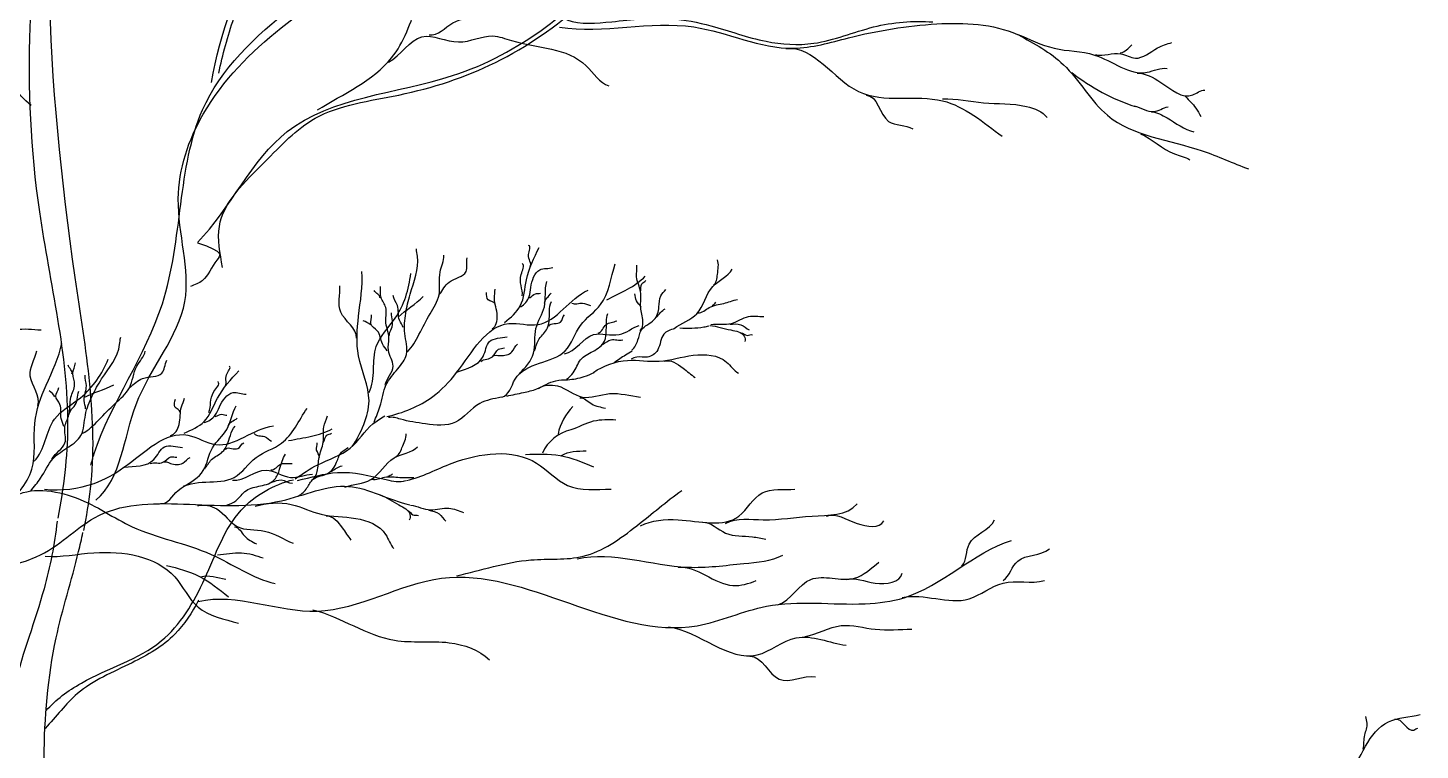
# Model space of a CAD drawing. Header units: millimetres. Extents: x 87938 to 265635, y 330093 to 434310.
# Drawn here: x 161195 to 164204, y 339332 to 340892 of the extents above; entities that cross this region are included whole.
import ezdxf

# ---------------------------------------------------------------- set-up
doc = ezdxf.new("R2010")
doc.units = ezdxf.units.MM

# ---------------------------------------------------------------- blocks, each defined once
blk = doc.blocks.new('A$C5F7D3421')
for centre, radius, start, end in [((7339.6, 11289.8), 592.8, 231.7124, 251.8629), ((5647.9, 9750.1), 160, 135.3492, 168.1148), ((5554.1, 9680.6), 117.7, 102.7934, 156.1906)]:
    blk.add_arc(centre, radius, start, end)
for points, knots in [([(4050.5, 9540.7), (4067.2, 9628.3), (4103.7, 9918.9), (3981.1, 10399.3), (3958.4, 10893.4), (3995.7, 11308.2), (4049, 11693.7), (4232.8, 12011.8), (4139.7, 12342.6), (4089.9, 12611.8), (4291.8, 12776), (4512.4, 12835.6), (4639, 13047.8), (4498.7, 13214), (4624.3, 13286.4), (4680.9, 13299.8)], [0.1620426, 0.1620426, 0.1620426, 0.1620426, 0.2135281, 0.3309947, 0.4331658, 0.4991803, 0.5723292, 0.6554691, 0.709147, 0.761061, 0.796672, 0.846906, 0.8892534, 0.9322249, 0.9658864, 0.9658864, 0.9658864, 0.9658864]), ([(4124.6, 9505.7), (4132.5, 9545.5), (4174.3, 9782.5), (4030.3, 10581.2), (3977.4, 11535.6), (4175.3, 12265.7), (4111.2, 12639.8), (4276.2, 12726.6), (4327.6, 12765.8)], [0.1546887, 0.1546887, 0.1546887, 0.1546887, 0.1781724, 0.2945806, 0.6100233, 0.701608, 0.7600718, 0.7974916, 0.7974916, 0.7974916, 0.7974916]), ([(4144.7, 9693.2), (4147.8, 9704.5), (4195.4, 9864.7), (4422.4, 10166.7), (4373.5, 10863.2), (5079.7, 11186.9), (5327.7, 11640.8), (5511.2, 11753.2)], [0.1369329, 0.1369329, 0.1369329, 0.1369329, 0.1438395, 0.2359644, 0.347368, 0.5096642, 0.6342335, 0.6342335, 0.6342335, 0.6342335]), ([(4492.6, 10796.2), (4517.9, 10938.7), (4603.3, 11195.2), (4868.4, 11438.7), (4822.8, 11559.8)], [0.2299125, 0.2299125, 0.2299125, 0.2299125, 0.3148362, 0.3897313, 0.3897313, 0.3897313, 0.3897313]), ([(4513.5, 10822.5), (4524.7, 10876.2), (4572.9, 11054.3), (4664.1, 11226.6), (4763, 11322), (4800.4, 11399.6)], [0.22797, 0.22797, 0.22797, 0.22797, 0.2597158, 0.334455, 0.3375308, 0.3375308, 0.3375308, 0.3375308]), ([(3972.5, 10729.9), (3888.2, 10796.5), (3851.3, 10993.9), (3734.7, 11062.2), (3648.7, 11121.4), (3614, 11148.3)], [0, 0, 0, 0, 0.062152, 0.0969633, 0.1223584, 0.1223584, 0.1223584, 0.1223584]), ([(4452.4, 10334), (4533.8, 10308), (4498.3, 10283.9), (4479.8, 10225.7), (4444.4, 10212.8), (4431.9, 10208.7)], [0, 0, 0, 0, 0.01012219, 0.02407821, 0.03147399, 0.03147399, 0.03147399, 0.03147399]), ([(3544.1, 9318), (3603.9, 9408.1), (3951.1, 9343.4), (4225.3, 9652.3), (4587.4, 9521.6), (4884.3, 9666.4), (5004.2, 9591.9), (5064.4, 9579.7)], [0.366855, 0.366855, 0.366855, 0.366855, 0.811867, 1.014188, 1.555501, 1.752925, 1.937335, 1.937335, 1.937335, 1.937335]), ([(4015.8, 8986.4), (4043.2, 9017.7), (4154.9, 9099.2), (4355.8, 9153.4), (4482.4, 9365.7), (4546.6, 9565.9), (4672.3, 9638.4), (4728.9, 9651.7)], [0.7724831, 0.7724831, 0.7724831, 0.7724831, 0.796672, 0.846906, 0.8892534, 0.9322249, 0.9658864, 0.9658864, 0.9658864, 0.9658864]), ([(4455.3, 9304.5), (4436.4, 9269.4), (4387.7, 9191.6), (4255.6, 9116.4), (4107.5, 9055.7), (4045.6, 8969.3), (4012.7, 8935.1), (4012.6, 8935)], [0, 0, 0, 0, 0.1195495, 0.2675528, 0.4483084, 0.5854468, 0.5857009, 0.5857009, 0.5857009, 0.5857009])]:
    blk.add_open_spline(points, degree=3, knots=knots)
for points, start_tangent, end_tangent in [([(4159.4, 9592.3), (4275.5, 9868.6), (4415.8, 10165), (4397, 10460.7), (4469.1, 10705), (4693.6, 10953.4), (4966, 11161.6), (5142.3, 11345.9), (5318.5, 11550.1), (5406.7, 11658.3), (5515, 11734.4), (5839.5, 11810.5), (5991.8, 11850.5)], (0.757135, 0.653258), (0.999941, 0.010876)), ([(4798, 10716.7), (5011.9, 10867.1), (5085.7, 11027), (5177.8, 11226.9), (5281.4, 11312.9), (5471.3, 11600.5), (5598.2, 11699)], (0.848705, 0.528867), (0.723653, 0.690164)), ([(4452.3, 10335.1), (4711.1, 10654.6), (5187.3, 10815.9), (5690.3, 11171.4), (6219.1, 11534.8), (6354.8, 11494.2), (6601.2, 11459.5)], (0.698248, 0.715856), (0.997191, -0.074907)), ([(5119.7, 10932.8), (5188, 10967.5), (5260.8, 10989.9), (5389.1, 11078.3), (5468.9, 11170.1)], (0.994139, -0.108105), (0.786942, 0.617027)), ([(5495.7, 10955.4), (5883.2, 10955.9), (6169.9, 10894.5), (6328.8, 10924.5), (6583, 10964.7), (6815.9, 10934)], (0.987473, -0.157787), (0.915094, -0.40324)), ([(5516.5, 10976.7), (5646, 10970.9), (5817.9, 10979.6), (5932.1, 10959.2), (6090.8, 10914.5), (6228.5, 10908.9), (6401, 10955.8), (6572, 10970.3)], (0.941704, -0.336444), (0.996716, -0.080977)), ([(5002.7, 10854.5), (5099, 10927.7), (5204.7, 10912.6), (5303.5, 10930), (5357.5, 10916.6), (5572.7, 10844.1), (5638.1, 10786)], (0.892474, 0.451099), (0.955085, -0.29633)), ([(6813.3, 10935.1), (6921.2, 10894.5), (7037.9, 10875), (7189.3, 10825.4), (7247.4, 10836.5)], (0.940719, -0.339186), (0.985512, -0.169608)), ([(6818.3, 10933.4), (6948.1, 10847.2), (7074.9, 10701.4), (7347.6, 10599.2), (7481.5, 10546.8)], (0.875737, -0.482789), (0.937937, -0.346805)), ([(6147.8, 10893.7), (6357.6, 10770), (6599.7, 10743.1), (6771.8, 10640.9)], (0.993156, 0.116794), (0.807918, -0.589295)), ([(7040.5, 10876.4), (7113.3, 10878.7), (7155.5, 10866.1), (7219, 10895.3), (7260.9, 10911.2)], (0.964772, -0.263086), (0.963236, 0.268656)), ([(7112, 10881.3), (7145.2, 10904.2)], (0.986038, 0.166518), (0.703094, 0.711097)), ([(7160.3, 10823.2), (7228.8, 10796.1), (7320.8, 10760), (7355.5, 10773.6)], (0.999815, -0.019238), (0.996875, -0.078994)), ([(6379.1, 10759.2), (6443.7, 10684), (6513.6, 10662.5)], (0.999861, 0.016657), (0.836816, -0.547485)), ([(6599.7, 10748.5), (6718, 10737.7), (6841.8, 10727), (6900.9, 10694.7)], (0.99866, 0.051758), (0.585661, -0.810556)), ([(7152, 10728.9), (7208.2, 10712.1), (7249.7, 10726)], (0.962208, -0.272314), (0.98314, 0.182855)), ([(7201.7, 10711.8), (7246.6, 10694.1), (7324.2, 10653.4)], (0.998029, -0.062749), (0.965351, -0.260955)), ([(7169.7, 10648.3), (7267.9, 10590.6), (7312, 10573.6)], (0.919041, -0.394162), (0.844607, -0.535387)), ([(4961.4, 9817.6), (4978.1, 9861.8), (4996.4, 9925.7), (5029.9, 9971.3), (5054.2, 10012.4), (5049.7, 10073.2), (5052.7, 10131), (5064.8, 10185.8), (5086.2, 10295.4), (5083.1, 10316.6)], (0.342034, 0.939687), (0, 1)), ([(5410.7, 10264.9), (5406.3, 10300.3), (5406.3, 10326.5)], (0.545181, 0.838318), (-0.957846, 0.287281)), ([(5057.3, 10020), (5090.7, 10070.2), (5122.7, 10129.6), (5148.6, 10184.3), (5151.6, 10249.7), (5162.3, 10298.4)], (0.721391, 0.692528), (-0.073914, 0.997265)), ([(5150.2, 10185.8), (5177.5, 10220.8), (5226.2, 10251.2), (5229.3, 10290.8)], (0.569705, 0.82185), (0.138227, 0.990401)), ([(5329.9, 9889.9), (5367.7, 9940.9), (5512, 10023), (5556.4, 10096.3), (5614.2, 10156.2), (5656.3, 10273.8)], (0.983822, 0.179149), (0.307988, 0.95139)), ([(5388.3, 10181), (5385.1, 10243.1), (5388.3, 10274.2)], (0.112322, 0.993672), (-0.846382, 0.532576)), ([(5939.3, 10211.8), (5951, 10243.3), (5951, 10285.5)], (0.817702, 0.575642), (-0.315976, 0.948767)), ([(4898.5, 9746.9), (4946.6, 9879.1), (4916.5, 10008.4), (4916.5, 10122.6), (4925.6, 10251.8)], (0.522515, 0.85263), (-0.084635, 0.996412)), ([(4946.6, 9903.2), (4967.7, 10035.4), (5021.8, 10116.6), (5066.9, 10245.8)], (0.464694, 0.885471), (0.106279, 0.994336)), ([(5383.4, 10149.9), (5408, 10179.3), (5412.9, 10205.5), (5439.1, 10256.2), (5476.6, 10262.7)], (0.893798, 0.448471), (0.967011, 0.254733)), ([(5631.9, 10169.5), (5691.9, 10200.6), (5742.9, 10238.3)], (0.87421, 0.485548), (0.69396, 0.720013)), ([(5728, 10080.5), (5736.2, 10107.6), (5729.8, 10148.4), (5728.9, 10193.6), (5718, 10236.2), (5718.9, 10269.7)], (0.76581, 0.643066), (-0.037069, 0.999313)), ([(5825.9, 10087.5), (5891.3, 10129.8), (5937.5, 10208.6), (5993.3, 10258.6)], (0.796112, 0.60515), (0.491849, 0.87068)), ([(4910.6, 10059.4), (4865.4, 10134.6), (4862.4, 10209.8)], (0.059701, 0.998216), (-0.066096, 0.997813)), ([(4978.1, 10175.2), (4961.4, 10196.5)], (0.33789, 0.941186), (-0.387672, 0.921797)), ([(4993.3, 9924.1), (5016.1, 9978.9), (5002.5, 10024.5), (5004, 10059.5), (4994.9, 10109.7), (4994.9, 10147.7), (4981.2, 10176.7), (4979.6, 10208.6)], (0.207149, 0.978309), (-0.084778, 0.9964)), ([(4997.7, 9834.1), (5130.1, 9891.1), (5199.2, 9960.3), (5349.6, 10101.5), (5433.8, 10098.5), (5578, 10197.7)], (0.981577, 0.191066), (0.920281, 0.391257)), ([(5301.7, 10086.1), (5316.3, 10123.8), (5308.2, 10174.5), (5309.8, 10200.6)], (0.85755, 0.5144), (0, 1)), ([(5379.1, 9957.4), (5421, 10016.4), (5427.7, 10087.4), (5452, 10149.6), (5458.8, 10222.8)], (0.740367, 0.672203), (0.280106, 0.959969)), ([(5704.4, 10024.4), (5721.7, 10054.2), (5731.6, 10083.2), (5767.9, 10112.2), (5782.4, 10149.3), (5787.8, 10181), (5802.3, 10200)], (0.67687, 0.736103), (0.58924, 0.807958)), ([(5728.9, 10191.8), (5733.4, 10216.3), (5744.3, 10225.3)], (0.299612, 0.954061), (0.624514, 0.781014)), ([(5045.1, 10089.9), (5034.4, 10111.3), (5028.3, 10153.9), (5016.1, 10182.7)], (-0.296315, 0.95509), (-0.107685, 0.994185)), ([(5030.8, 10119.5), (5103, 10179.7)], (0.702733, 0.711454), (0.683797, 0.729672)), ([(5309.8, 10158.1), (5290.2, 10169.5), (5285.2, 10190.8)], (-0.406001, 0.913873), (-0.071424, 0.997446)), ([(5409.6, 10176), (5426, 10187.5), (5440.6, 10189.1)], (0.919448, 0.393212), (0.917373, 0.398029)), ([(5423.3, 10022.8), (5434.9, 10053.6), (5458.1, 10083.6), (5466.8, 10135.7), (5472.5, 10165.5)], (0.421869, 0.906657), (0.442971, 0.896536)), ([(5452.8, 10160.2), (5471.6, 10189.2)], (-0.042728, 0.999087), (0.575865, 0.817545)), ([(5531.4, 10160.7), (5562.2, 10160.7), (5585.4, 10154)], (0.809864, -0.586617), (0.994549, -0.104274)), ([(5730.7, 10148.4), (5717.1, 10166.5), (5712.6, 10187.4)], (-0.192443, 0.981308), (-0.300911, 0.953652)), ([(5894.3, 10132), (5927.2, 10147.7), (5969, 10159.7), (6008.6, 10170.9)], (0.999964, 0.008427), (0.978397, 0.206737)), ([(5935.3, 10153), (5945.8, 10163.4)], (0.730696, 0.682703), (0.326628, 0.945153)), ([(4999.4, 10023), (4985.7, 10042.8), (4970.5, 10080.8), (4952.3, 10100.6), (4953.7, 10126.5)], (-0.51487, 0.857268), (-0.181543, 0.983383)), ([(5005.5, 10067.1), (5011.6, 10087), (5011.6, 10132.5)], (-0.23863, 0.971111), (-0.014588, 0.999894)), ([(5464.9, 10094.2), (5498.7, 10105.7), (5510.2, 10127)], (0.439827, 0.898083), (0.778813, 0.627257)), ([(5515.5, 9941.8), (5535.4, 9959.7), (5556.3, 9997.3), (5591.9, 10021.4), (5625.4, 10050.7), (5630.6, 10083.1), (5634.8, 10130.1)], (0.865897, 0.500222), (0.295555, 0.955326)), ([(5775.1, 10119.5), (5800.5, 10143.9)], (0.590013, 0.807394), (0.87425, 0.485476)), ([(5931.8, 10098.6), (5991.3, 10101.8), (6040.4, 10121.6), (6084.1, 10121.6)], (0.987787, 0.155813), (0.999519, -0.031017)), ([(3735.9, 10044), (3864.6, 10058), (3928.9, 10083.2), (4001.7, 10083.2)], (0.583578, 0.812057), (0.999568, -0.029386)), ([(4950.7, 10097.5), (4929.4, 10109.7)], (-0.779975, 0.62581), (-0.966443, 0.256882)), ([(5509.8, 10014.2), (5594.1, 10069.7), (5667.4, 10069.7), (5725.2, 10096.3)], (0.982608, 0.185694), (0.945301, 0.326199)), ([(5607.4, 10074.1), (5629.7, 10098.5), (5660.8, 10109.6)], (0.975614, 0.219492), (0.900874, 0.43408)), ([(5929, 10095.5), (5989.5, 10083), (6028.1, 10065.2), (6030.1, 10049.6)], (0.998153, -0.060753), (-0.369543, -0.929214)), ([(5986.1, 10099.7), (6018.3, 10097.6), (6042.4, 10083)], (0.998838, 0.048184), (0.882538, -0.470242)), ([(6018.6, 10074.6), (6036.3, 10067.4), (6052, 10069.4)], (0.999537, 0.030434), (0.956588, -0.291444)), ([(3891.3, 9569.1), (3975.1, 9682), (3983.3, 9814.5), (4016, 9923.9), (4061.6, 10045.1)], (0.744556, 0.66756), (0.203895, 0.978993)), ([(3971.7, 9618.9), (4000.3, 9656.4), (4036.2, 9712.4), (4081.3, 9746.5), (4116.3, 9778.9), (4129.4, 9838.5), (4148.8, 9893.1), (4176.1, 9942.1), (4227.9, 10041), (4231, 10062.2)], (0.596515, 0.802602), (0.28602, 0.958224)), ([(5200, 9961.3), (5275.4, 10006.4), (5294.2, 10049.7), (5345.1, 10063)], (0.934837, 0.355077), (0.985014, 0.172476)), ([(5302.8, 10007.2), (5324.1, 10009.3), (5358.1, 10019.9), (5374.2, 10042.2)], (0.791751, 0.610843), (0.755548, 0.655094)), ([(5619.5, 10041.1), (5644.2, 10054.9), (5677.8, 10054.9)], (0.868141, 0.496317), (0.953192, 0.302366)), ([(3992.2, 9865.1), (3970.4, 9950.1), (3989, 10022.9)], (0.342716, 0.939439), (0.22206, 0.975033)), ([(3982, 9705.1), (4040.1, 9825.8), (4115.1, 9888), (4195.3, 9999)], (0.698543, 0.715568), (0.386239, 0.922399)), ([(4121.5, 9785.3), (4167.9, 9823.9), (4215.5, 9871.6), (4256, 9916.7), (4277.5, 9978.5), (4301.8, 10022.1)], (0.889331, 0.457265), (0.214411, 0.976744)), ([(4257.9, 9917.7), (4294.1, 9943.4), (4349.5, 9958.6), (4363.8, 9995.7)], (0.78097, 0.624569), (0.415727, 0.90949)), ([(5268.8, 9992.3), (5302.8, 10006.1), (5319.9, 10027.3), (5336.9, 10031.6)], (0.787205, 0.616691), (0.980602, 0.19601)), ([(5593.4, 9961), (5691.9, 9995.5), (5782.9, 9993), (5881.3, 10010.2), (5977.3, 9990.5), (6011.9, 9958.5)], (0.83978, 0.542927), (0.887846, -0.460142)), ([(5797.7, 9993), (5851.8, 9973.3), (5886.3, 9946.3)], (0.939194, 0.343386), (0.82238, -0.568938)), ([(4032.8, 9711.8), (4070.3, 9757.7), (4070.3, 9805.4), (4081.7, 9838.5), (4087.4, 9889.2), (4098.2, 9925.6), (4093.4, 9957.3), (4101, 9988.3)], (0.478311, 0.878191), (0.203753, 0.979022)), ([(4090, 9956.7), (4080, 9981.9)], (0.592972, 0.805223), (-0.107825, 0.99417)), ([(4129.8, 9855.9), (4125.7, 9879.4), (4132, 9921.9), (4128.6, 9953.1)], (-0.010761, 0.999942), (0.181171, 0.983452)), ([(4530.2, 9919), (4536.1, 9954.1), (4543.6, 9979.2)], (0.762181, 0.647364), (-0.835663, 0.549243)), ([(4066.9, 9804.8), (4059.4, 9827.7), (4055.8, 9868.5), (4043.9, 9892.6), (4052.7, 9917)], (-0.248165, 0.968718), (0.107308, 0.994226)), ([(4124.5, 9888.3), (4211, 9925.3)], (0.876865, 0.480736), (0.863931, 0.50361)), ([(4484.7, 9844.9), (4499.4, 9905.4), (4511.4, 9934.3)], (0.39184, 0.920034), (-0.658696, 0.752409)), ([(5435.3, 9914.6), (5489.7, 9922), (5561.2, 9889.9), (5640.2, 9899.8), (5729, 9889.9)], (0.827181, 0.561936), (0.996096, -0.088278)), ([(4041.6, 9890.1), (4024.6, 9907.9)], (-0.568397, 0.822755), (-0.852595, 0.522572)), ([(4085.3, 9845.3), (4096.9, 9862.6), (4109.9, 9906.3)], (0.049096, 0.998794), (0.272011, 0.962294)), ([(4374.6, 9778.8), (4399.4, 9810.7), (4406.1, 9861.6), (4415.1, 9886.2)], (0.968854, 0.247634), (0.28602, 0.958224)), ([(4403, 9845.4), (4387.4, 9862), (4388.7, 9883.8)], (-0.127654, 0.991819), (0.21685, 0.976205)), ([(4471.1, 9816.6), (4503.1, 9837.7), (4515.3, 9861.4), (4554.9, 9902.5), (4592.7, 9898)], (0.98473, 0.174091), (0.999472, -0.032493)), ([(5327.3, 9889.1), (5265.6, 9871.5), (5195.5, 9817.2), (5109.5, 9812.6), (5037, 9826.2), (5003.1, 9830.8)], (-0.977127, -0.212655), (-0.980577, -0.196135)), ([(5553.8, 9887.4), (5588.4, 9870.2), (5627.9, 9857.8)], (0.992329, 0.123624), (0.96851, -0.248973)), ([(4345.5, 9582.7), (4396.3, 9620.8), (4558.1, 9658.2), (4621.6, 9715.7), (4694.1, 9756.6), (4768, 9857.2)], (0.993962, -0.109728), (0.567238, 0.823554)), ([(4412, 9633.3), (4468.9, 9677.9), (4495.7, 9744), (4536.8, 9796.6), (4564.2, 9864.8)], (0.9017, 0.432362), (0.542974, 0.839749)), ([(4503.7, 9834.1), (4522.7, 9840.4), (4537.2, 9837.7)], (0.993503, 0.113805), (0.992893, 0.119014)), ([(4781.5, 9651.5), (4797.1, 9675.2), (4802.6, 9716), (4814.7, 9759.7), (4816.5, 9803.6), (4826.9, 9835.4)], (0.917747, 0.397165), (0.250303, 0.968168)), ([(4011.2, 9624.2), (4154.4, 9641.1), (4240.4, 9687.5), (4424.9, 9779.9), (4504.7, 9752.9), (4671.3, 9806.7)], (0.995219, -0.097666), (0.993743, 0.111693)), ([(4473, 9683.3), (4493, 9709.6), (4523.8, 9731.6), (4547, 9779.1), (4561, 9806.1)], (0.663567, 0.748117), (0.680892, 0.732384)), ([(4540.6, 9806.5), (4566.9, 9829)], (0.244816, 0.96957), (0.785642, 0.618682)), ([(4714.9, 9764.3), (4781.2, 9776.9), (4840.9, 9798.4)], (0.976565, 0.215223), (0.870907, 0.491447)), ([(5529.7, 9796.1), (5594.1, 9821.1), (5658.3, 9824.6)], (0.947682, 0.319215), (0.99981, -0.019506)), ([(4241.5, 9688.2), (4326.6, 9710), (4357, 9746.1), (4409.5, 9744.2)], (0.997342, 0.072861), (0.993195, -0.116462)), ([(4533.2, 9739.8), (4568.9, 9741.3), (4586.1, 9758.3)], (0.678322, 0.734765), (0.925685, 0.378296)), ([(4616.1, 9784.6), (4645.6, 9775.8), (4665.9, 9762.7)], (0.608247, -0.793748), (0.923176, -0.384378)), ([(4803.5, 9715.8), (4795.7, 9737), (4797.3, 9758.3)], (0.09627, 0.995355), (-0.015577, 0.999879)), ([(4814.2, 9757.9), (4825.5, 9780.1), (4838.5, 9785.6)], (0.559976, 0.828509), (0.821809, 0.569763)), ([(5021.6, 9716.9), (5041.7, 9743.7), (5053.8, 9784.2)], (0.948186, 0.317715), (-0.031409, 0.999507)), ([(4316.2, 9698.3), (4352.8, 9701.8), (4375.3, 9717.3), (4392.7, 9716.5)], (0.930705, 0.365771), (0.995699, -0.09265)), ([(4353.1, 9702.8), (4374.1, 9698.8), (4409.7, 9699.2), (4431.5, 9716)], (0.933388, 0.358868), (0.911353, 0.411625)), ([(4538.2, 9579.4), (4562.4, 9590.8), (4593.1, 9620.9), (4634.2, 9633.8), (4674.7, 9652.2), (4688.9, 9681.8), (4706.3, 9725.7)], (0.972797, 0.231661), (0.55645, 0.830881)), ([(4742.8, 9604.4), (4767.9, 9628.1), (4785.7, 9653.1), (4828.8, 9670.5), (4853.3, 9701.9), (4867.6, 9730.7), (4886.9, 9744.8)], (0.859133, 0.511753), (0.795716, 0.60567)), ([(4877.3, 9630.2), (4952.1, 9652), (5018.9, 9714.3), (5086.7, 9746.3)], (0.935938, 0.352165), (0.720333, 0.693628)), ([(5054.5, 9649.6), (5186.7, 9699.6), (5429.6, 9699.6), (5519, 9635.3), (5644.1, 9624.6)], (0.9777, 0.210005), (0.999706, 0.024244)), ([(5501.1, 9721.1), (5572.6, 9735.3)], (0.831963, 0.554831), (0.99666, 0.081662)), ([(4553.4, 9650.4), (4650.1, 9679.4), (4720.3, 9658.5), (4783.3, 9667.5)], (0.99467, -0.103108), (0.999109, 0.042197)), ([(4664.1, 9679.8), (4692.4, 9696.8), (4725.4, 9698.6)], (0.997636, -0.068723), (0.987395, 0.158277)), ([(4740.6, 9649.8), (4855.9, 9672.4), (4996.3, 9652), (5052.9, 9649.8)], (0.980374, 0.197148), (0.933913, 0.3575)), ([(4837.8, 9675.3), (4869.1, 9691.5)], (0.796295, 0.604908), (0.976583, 0.215142)), ([(3553.3, 9320.5), (3834.9, 9463.6), (3922.4, 9600.6), (4102.7, 9599.3), (4264.4, 9516), (4491.3, 9436.7), (4676, 9352.4)], (0.880018, 0.47494), (0.974415, -0.224758)), ([(4666.2, 9644.8), (4693.9, 9650.9), (4726, 9641.3)], (0.97383, 0.227277), (0.999854, 0.017102)), ([(4955.6, 9653.3), (4991.6, 9659), (5035.1, 9658.4), (5076.2, 9657.9)], (0.9606, -0.277935), (0.996654, -0.08174)), ([(5000.9, 9661.6), (5013.9, 9668.6)], (0.895437, 0.445188), (0.583315, 0.812246)), ([(4978.4, 9608.4), (5032.7, 9579.1), (5064.6, 9551), (5062.1, 9535.5)], (0.939077, -0.343706), (-0.619878, -0.784698)), ([(5199, 9375.1), (5413, 9420.7), (5563.9, 9431.2), (5718.2, 9518.9), (5848, 9620.6)], (0.9782, 0.207665), (0.815082, 0.579346)), ([(5728.7, 9518.9), (5837.5, 9536.4), (6012.9, 9546.9), (6079.6, 9613.5), (6174.3, 9624.1)], (0.904032, 0.427464), (0.997461, 0.071212)), ([(4453.6, 9576.3), (4507.8, 9567.7), (4567.1, 9516.6), (4645.7, 9503.5), (4728, 9468.6)], (0.953349, 0.30187), (0.929233, -0.369493)), ([(4618.4, 9575.5), (4722.5, 9580.4), (4809.1, 9552), (4908.3, 9540.3), (4994.6, 9494), (5018.6, 9453.4)], (0.959985, 0.280051), (0.719145, -0.69486)), ([(5058.3, 9562.8), (5073.2, 9550.7), (5088.8, 9548.2)], (0.966484, -0.256725), (0.833267, -0.552871)), ([(5066.4, 9578.8), (5124.3, 9564.8), (5177, 9569.8), (5218.9, 9557.3)], (0.991086, -0.133223), (0.948891, -0.315603)), ([(5118.7, 9564.3), (5149, 9553.1), (5167.9, 9532.2)], (0.970892, -0.239517), (0.71117, -0.70302)), ([(5974.3, 9525.9), (6083.1, 9536.4), (6223.4, 9546.9), (6353.2, 9582)], (0.88525, 0.465116), (0.638741, 0.769422)), ([(6265.5, 9546.9), (6353.2, 9525.9), (6430.4, 9532.9)], (0.952228, 0.305388), (0.490422, 0.871485)), ([(4047.4, 9531.9), (4010, 9337.7), (3925.4, 9061.4), (3878, 8745.2), (3873.1, 8600.8)], (-0.099542, -0.995033), (0.050467, -0.998726)), ([(4559.3, 9516.3), (4587.6, 9489.9), (4621.9, 9466.7)], (0.986232, -0.165366), (0.856838, -0.515585)), ([(4823.2, 9547.7), (4869.5, 9513.4), (4894.7, 9477.6)], (0.998173, 0.060413), (0.625297, -0.780387)), ([(5907.7, 9529.4), (5974.3, 9497.8), (6051.5, 9487.3), (6090.1, 9480.3)], (0.999386, 0.03505), (0.988022, -0.154316)), ([(6654.9, 9403.1), (6676, 9466.3), (6749.7, 9536.4)], (0.697379, 0.716703), (0.400419, 0.916332)), ([(4010, 8697.9), (4010, 8849.8), (4044.9, 9195.8), (4109.7, 9444.7), (4122.1, 9499.5)], (0, 1), (0.21407, 0.976818)), ([(4454, 9301.3), (4797.8, 9273.3), (5155.6, 9368), (5892.4, 9231.2), (6092.3, 9287.3), (6376.5, 9294.3), (6488.8, 9311.8), (6798.8, 9476.8)], (0.9749, 0.222642), (0.954033, 0.299702)), ([(4012.8, 9431.3), (4153.8, 9441.3), (4386.6, 9371.8), (4453.9, 9284.7), (4570.7, 9238.6)], (0.996921, -0.07841), (0.964876, -0.262705)), ([(4510.2, 9435.7), (4579, 9441.2), (4641.5, 9426.3)], (0.999393, 0.034823), (0.952462, -0.304657)), ([(5546.3, 9424.2), (5865.6, 9399.6), (6027, 9410.2), (6139.2, 9434.7)], (0.976726, 0.214489), (0.879796, 0.475352)), ([(6774.2, 9361.1), (6816.3, 9417.2), (6907.6, 9452.2)], (0.81778, 0.57553), (0.759397, 0.650627)), ([(5837.5, 9399.6), (5995.4, 9347), (6062, 9361.1)], (0.995897, 0.090494), (0.925605, 0.378492)), ([(6125.2, 9290.9), (6219.9, 9364.6), (6346.2, 9368.1), (6416.4, 9413.7)], (0.942713, 0.333606), (0.788021, 0.615648)), ([(4461.3, 9372), (4533.8, 9365.2)], (0.955899, 0.293695), (0.97838, -0.206814)), ([(6321.7, 9364.6), (6405.9, 9354), (6483, 9382.1)], (0.965977, 0.258629), (0.172875, 0.984944)), ([(6483, 9312), (6676, 9308.5), (6774.2, 9354), (6893.5, 9361.1)], (0.973393, 0.22914), (0.962995, 0.269519)), ([(4785, 9276.9), (5020.1, 9189.2), (5177.9, 9182.2), (5293.7, 9133.1)], (0.96951, -0.245051), (0.715943, -0.698159)), ([(6202.4, 9199.7), (6307.6, 9231.3), (6405.9, 9220.8), (6511.1, 9220.8)], (0.981187, 0.193058), (0.999878, -0.015618)), ([(5809.4, 9227.8), (6065.5, 9147.1), (6177.8, 9196.2), (6321.7, 9175.2)], (0.99135, -0.131242), (0.993029, -0.117871)), ([(6044.5, 9143.6), (6128.7, 9077), (6233.9, 9084)], (0.999955, -0.009523), (0.987202, -0.159473)), ([(7385, 8287.3), (7500.3, 8399.3), (7528.1, 8565.9), (7763.2, 8789.5), (7884.6, 8954.4), (7976.2, 8975.3)], (0.904805, 0.425826), (0.969082, 0.24674)), ([(7812, 8875.6), (7816.6, 8916.4), (7823.5, 8950.5), (7819.3, 8970)], (0.188789, 0.982018), (-0.097209, 0.995264)), ([(7902.6, 8962.2), (7957.7, 8930.6), (7969.5, 8935.6)], (0.960922, 0.27682), (0.996148, -0.087683))]:
    blk.add_spline(points, degree=3, dxfattribs=dict(start_tangent=start_tangent, end_tangent=end_tangent))
for points, end_tangent in [([(4524.8, 10263.1), (4515.3, 10381.5), (4644.8, 10565.9), (4791.8, 10693), (5032.3, 10759.9), (5310.8, 10853.6), (5563.1, 11026), (5763.7, 11241.2), (5980.9, 11453.9), (6132.5, 11530)], (0.987307, -0.158826)), ([(7299.8, 10755.3), (7329.3, 10722.4), (7344, 10698.3)], (0.997993, -0.06332)), ([(5704.9, 10022.4), (5685.8, 10010.6), (5653.3, 9988.5)], (-0.980795, -0.195044)), ([(5343.4, 9892.6), (5392.1, 9903), (5430.4, 9913.3), (5485.1, 9936.9), (5519, 9939.8), (5566.3, 9948.7), (5595.8, 9960.4)], (0.995641, -0.093271)), ([(5397.5, 9724.7), (5497.6, 9721.1), (5594.1, 9688.9)], (0.999582, -0.028914)), ([(4363, 9405), (4457.9, 9373), (4541.2, 9314.6)], (0.949553, -0.313606))]:
    blk.add_spline(points, degree=3, dxfattribs=dict(end_tangent=end_tangent))
for points, start_tangent in [([(5337.6, 10104.6), (5382.6, 10152.6), (5400.6, 10227.8), (5436.8, 10320.9)], (0.962971, 0.269606)), ([(5827.3, 10087.3), (5796.4, 10071.1), (5778.6, 10025.4), (5749.1, 10004.7), (5718.2, 10004.7), (5702, 9998.8)], (-0.394347, -0.918962)), ([(4414.2, 9786.2), (4471.2, 9819.4), (4509.9, 9886.3), (4571.2, 9965.2)], (0.999854, -0.017086)), ([(4733.8, 9654.4), (4799.3, 9695), (4892.2, 9742.5), (4957.9, 9812.6), (4991.8, 9835.3)], (0.946286, 0.323331))]:
    blk.add_spline(points, degree=3, dxfattribs=dict(start_tangent=start_tangent))
blk.add_spline([(5842.1, 10088.8), (5911.5, 10091.8), (5926.3, 10094.7)], degree=3)

msp = doc.modelspace()

# ---------------------------------------------------------------- block references
at = {"xscale": 0.75, "yscale": 0.75, "zscale": 0.75}
msp.add_blockref('A$C5F7D3421', (158222.1, 332677.3), dxfattribs=at)

doc.saveas('drawing.dxf')
